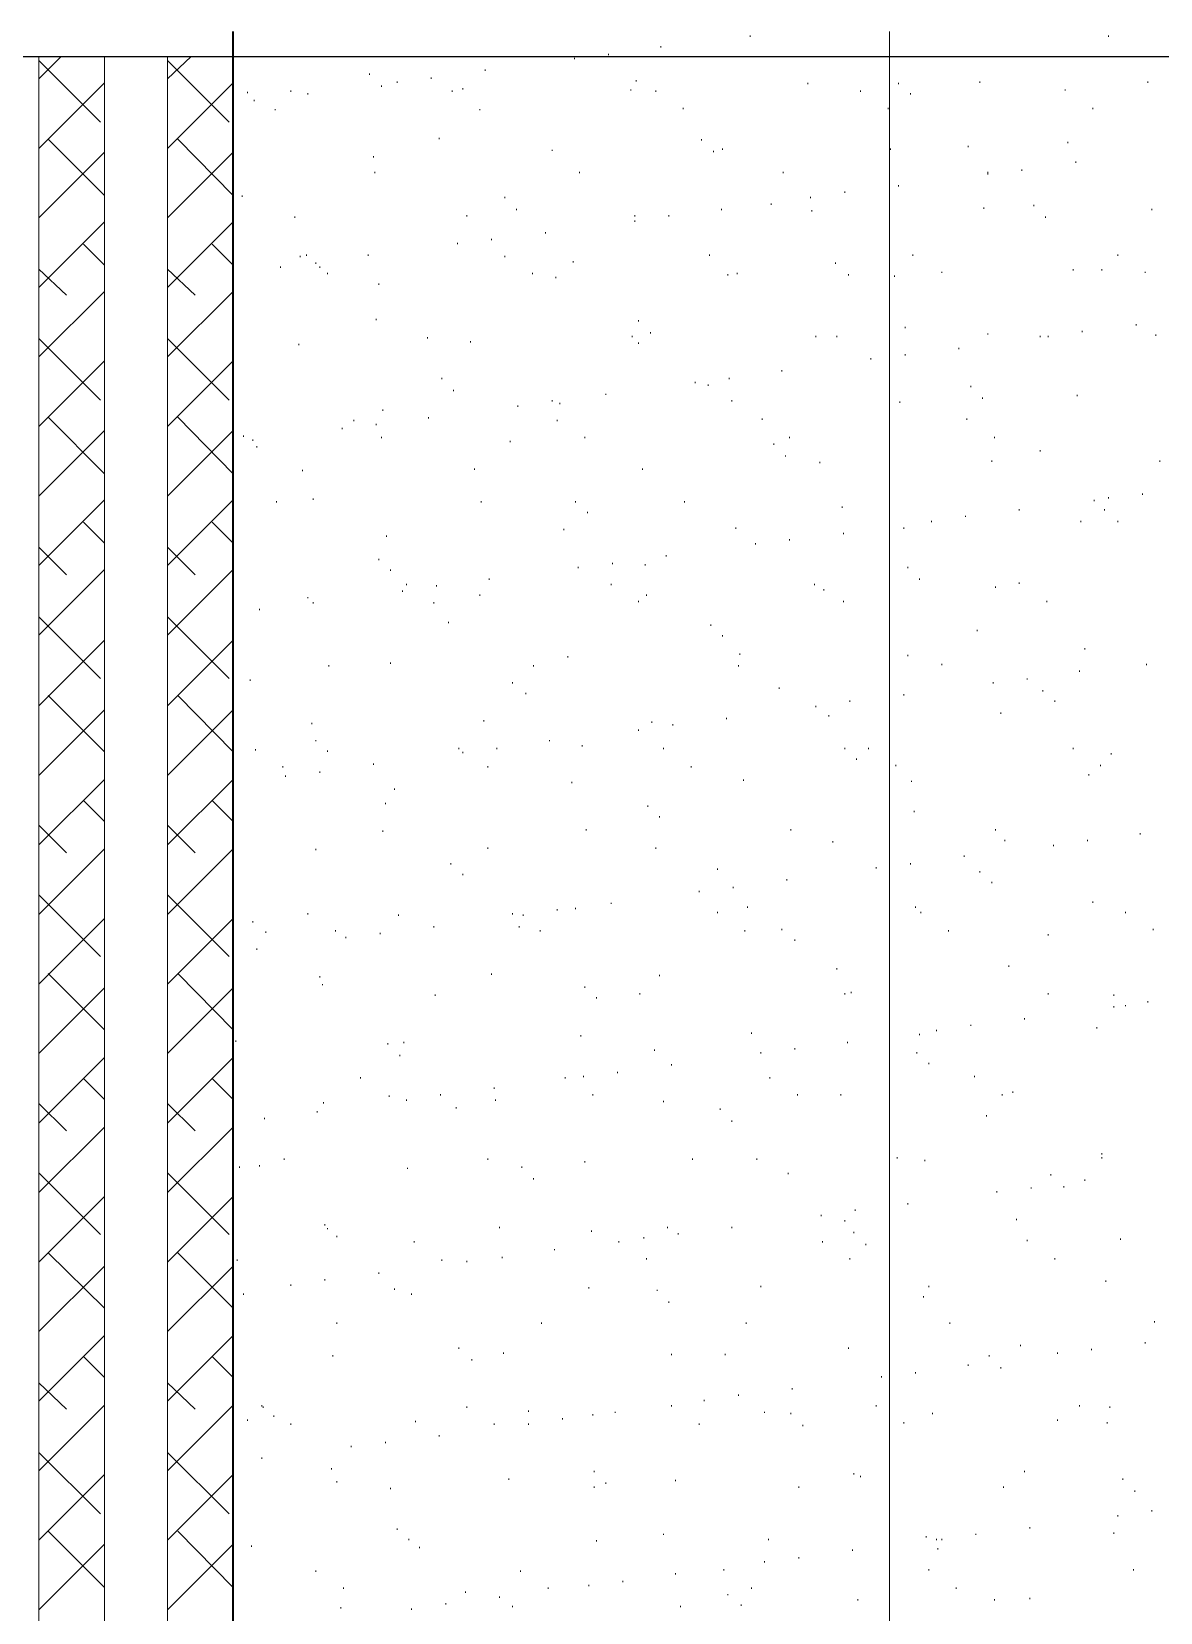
# Model space of a CAD drawing. Header units: inches. Extents: x 5 to 516, y -193 to 129.
# Drawn here: x 28.95 to 31.817, y -83.986 to -79.97 of the extents above; entities that cross this region are included whole.
import ezdxf

# ---------------------------------------------------------------- set-up
doc = ezdxf.new("R2010")
doc.units = ezdxf.units.IN
doc.header["$MEASUREMENT"] = 0
doc.layers.add('Highlight', color=210, linetype='Continuous')
doc.layers.add('PDF4_Geometry', color=7, linetype='Continuous')

msp = doc.modelspace()

# ---------------------------------------------------------------- linework, layer by layer
at = {"layer": 'Highlight'}
msp.add_line((23.3387518, -80.0329832), (138.0451299, -80.0329832), dxfattribs=at)
at = {"layer": 'PDF4_Geometry', "lineweight": 35}
msp.add_lwpolyline([(29.462084, -87.9496505), (29.462084, -79.9696499)], dxfattribs=at)
at = {"layer": 'PDF4_Geometry', "lineweight": 15}
for points in [[(31.1287508, -87.9496505), (31.1287508, -79.9696499)], [(30.5487568, -80.0096488), (30.5487568, -80.0063154)], [(30.7754234, -79.9829821), (30.7754234, -79.9796487)], [(31.6854235, -79.9829821), (31.6854235, -79.9796487)], [(30.3287566, -80.0396488), (30.3287566, -80.0363154)], [(30.4154236, -80.0296488), (30.4154236, -80.0263154)], [(29.8087565, -80.0796488), (29.8087565, -80.0763154)], [(29.9654232, -80.0896488), (29.9654232, -80.0863154)], [(30.1020903, -80.0696488), (30.1020903, -80.0663154)], [(29.4987568, -80.1263154), (29.4987568, -80.1229821)], [(29.6087447, -80.1229829), (29.6087447, -80.1196496)], [(29.6520899, -80.1296488), (29.6520899, -80.1263154)], [(29.8387566, -80.1096488), (29.8387566, -80.1063154)], [(29.8787566, -80.0996488), (29.8787566, -80.0963154)], [(30.0187569, -80.1229821), (30.0187569, -80.1196488)], [(30.0454174, -80.1163165), (30.0454174, -80.1129832)], [(30.4720803, -80.1196497), (30.4720803, -80.1163164)], [(30.4854235, -80.0963154), (30.4854235, -80.0929821)], [(30.5354234, -80.1229821), (30.5354234, -80.1196488)], [(30.9220858, -80.1029837), (30.9220858, -80.0996504)], [(31.0554234, -80.1229821), (31.0554234, -80.1196488)], [(31.1520902, -80.1029821), (31.1520902, -80.0996488)], [(31.18209, -80.1296488), (31.18209, -80.1263154)], [(31.3587449, -80.0996505), (31.3587449, -80.0963172)], [(31.5754235, -80.1196488), (31.5754235, -80.1163154)], [(31.7854213, -80.0996505), (31.7854213, -80.0963172)], [(29.5154232, -80.1463154), (29.5154232, -80.1429821)], [(29.5687566, -80.1696488), (29.5687566, -80.1663154)], [(30.0887566, -80.1696488), (30.0887566, -80.1663154)], [(30.6054235, -80.1663154), (30.6054235, -80.1629821)], [(31.1254236, -80.1663154), (31.1254236, -80.1629821)], [(31.6454234, -80.1663154), (31.6454234, -80.1629821)], [(29.9854233, -80.2429821), (29.9854233, -80.2396488)], [(30.6520901, -80.2463154), (30.6520901, -80.2429821)], [(31.5820793, -80.2529844), (31.5820793, -80.2496511)], [(29.8187464, -80.2896496), (29.8187464, -80.2863163)], [(30.2720884, -80.2729836), (30.2720884, -80.2696503)], [(30.68209, -80.2763154), (30.68209, -80.2729821)], [(30.7054109, -80.2696504), (30.7054109, -80.2663171)], [(31.1320874, -80.2696504), (31.1320874, -80.2663171)], [(31.3287569, -80.2629821), (31.3287569, -80.2596488)], [(29.8220902, -80.3296488), (29.8220902, -80.3263154)], [(30.3420902, -80.3296488), (30.3420902, -80.3263154)], [(30.8587567, -80.3296488), (30.8587567, -80.3263154)], [(31.3787568, -80.3329821), (31.3787568, -80.3296488), (31.3787568, -80.3263154)], [(31.4654235, -80.3229821), (31.4654235, -80.3196488)], [(31.6020902, -80.3029821), (31.6020902, -80.2996488)], [(31.1520902, -80.3629821), (31.1520902, -80.3596488)], [(29.4854232, -80.3896488), (29.4854232, -80.3863154)], [(30.1520899, -80.3929821), (30.1520899, -80.3896488)], [(30.8287569, -80.4096488), (30.8287569, -80.4063154)], [(30.9287568, -80.3929821), (30.9287568, -80.3896488)], [(31.0154233, -80.3796488), (31.0154233, -80.3763154)], [(31.4954236, -80.4129821), (31.4954236, -80.4096488)], [(29.6187545, -80.4429835), (29.6187545, -80.4396501)], [(30.0554136, -80.4396503), (30.0554136, -80.4363169)], [(30.1820899, -80.4229821), (30.1820899, -80.4196488)], [(30.4820901, -80.4396503), (30.4820901, -80.4363169)], [(30.4820901, -80.4529821), (30.4820901, -80.4496488)], [(30.5687568, -80.4396488), (30.5687568, -80.4363155)], [(30.70209, -80.4229821), (30.70209, -80.4196488)], [(30.932082, -80.4263175), (30.932082, -80.4229842)], [(31.3687546, -80.4196511), (31.3687546, -80.4163178)], [(31.5254234, -80.4429821), (31.5254234, -80.4396488)], [(31.7954175, -80.4229843), (31.7954175, -80.419651)], [(30.2554233, -80.4829821), (30.2554233, -80.4796488)], [(30.0320901, -80.5096488), (30.0320901, -80.5063155)], [(30.1187567, -80.4996488), (30.1187567, -80.4963155)], [(29.5820902, -80.5696488), (29.5820902, -80.5663155)], [(29.6320898, -80.5429821), (29.6320898, -80.5396488)], [(29.6487567, -80.5396488), (29.6487567, -80.5363155)], [(29.6720899, -80.5596488), (29.6720899, -80.5563155)], [(29.6820899, -80.5696488), (29.6820899, -80.5663155)], [(29.8054233, -80.5396488), (29.8054233, -80.5363155)], [(30.1520899, -80.5429821), (30.1520899, -80.5396488)], [(30.3254234, -80.5563155), (30.3254234, -80.5529821)], [(30.67209, -80.5396488), (30.67209, -80.5363155)], [(30.9920901, -80.5596488), (30.9920901, -80.5563155)], [(31.1887568, -80.5396488), (31.1887568, -80.5363155)], [(31.5954121, -80.5763148), (31.5954121, -80.5729815)], [(31.6687569, -80.5763155), (31.6687569, -80.5729821)], [(31.7087569, -80.5396488), (31.7087569, -80.5363155)], [(29.70209, -80.5863155), (29.70209, -80.5829821)], [(29.8320792, -80.6129834), (29.8320792, -80.60965)], [(30.22209, -80.5863155), (30.22209, -80.5829821)], [(30.2820846, -80.5963174), (30.2820846, -80.592984)], [(30.7187437, -80.589651), (30.7187437, -80.5863176)], [(30.7420901, -80.5863155), (30.7420901, -80.5829821)], [(31.0254234, -80.5896488), (31.0254234, -80.5863155)], [(31.1420836, -80.5929842), (31.1420836, -80.5896508)], [(31.2620902, -80.5829821), (31.2620902, -80.5796488)], [(31.7787568, -80.5829821), (31.7787568, -80.5796488)], [(29.8254233, -80.7029821), (29.8254233, -80.6996488)], [(30.4920901, -80.7063155), (30.4920901, -80.7029821)], [(30.5220901, -80.7363155), (30.5220901, -80.7329821)], [(31.1687568, -80.7229821), (31.1687568, -80.7196488)], [(31.6187568, -80.7329821), (31.6187568, -80.7296488)], [(31.7554234, -80.7163155), (31.7554234, -80.7129821)], [(29.6287507, -80.7663172), (29.6287507, -80.7629839)], [(29.9554232, -80.7496488), (29.9554232, -80.7463155)], [(30.0654234, -80.7596508), (30.0654234, -80.7563175)], [(30.4754235, -80.7463155), (30.4754235, -80.7429821)], [(30.4920863, -80.762984), (30.4920863, -80.7596507)], [(30.9420782, -80.7463181), (30.9420782, -80.7429847)], [(30.9954236, -80.7463155), (30.9954236, -80.7429821)], [(31.3054235, -80.7763155), (31.3054235, -80.7729821)], [(31.3787508, -80.7396517), (31.3787508, -80.7363183)], [(31.5120902, -80.7463155), (31.5120902, -80.7429821)], [(31.5320903, -80.7463155), (31.5320903, -80.7429821)], [(31.8054137, -80.7429815), (31.8054137, -80.7396481)], [(31.0820901, -80.8029821), (31.0820901, -80.7996488)], [(31.1687568, -80.7929821), (31.1687568, -80.7896488)], [(29.99209, -80.8529822), (29.99209, -80.8496488)], [(30.7220901, -80.8529822), (30.7220901, -80.8496488)], [(30.8554235, -80.8329822), (30.8554235, -80.8296488)], [(30.0220901, -80.8829822), (30.0220901, -80.8796488)], [(30.4087567, -80.8929822), (30.4087567, -80.8896488)], [(30.6354233, -80.8629822), (30.6354233, -80.8596488)], [(30.6687568, -80.8696488), (30.6687568, -80.8663155)], [(31.3354235, -80.8729822), (31.3354235, -80.8696488)], [(31.6054219, -80.8963154), (31.6054219, -80.892982)], [(29.8420889, -80.9329839), (29.8420889, -80.9296506)], [(30.1854236, -80.9229822), (30.1854236, -80.9196488)], [(30.2720901, -80.9096488), (30.2720901, -80.9063155)], [(30.2920808, -80.9163179), (30.2920808, -80.9129846)], [(30.7287535, -80.9096481), (30.7287535, -80.9063148)], [(31.1554164, -80.9129847), (31.1554164, -80.9096514)], [(31.3654236, -80.9029822), (31.3654236, -80.8996488)], [(29.7687569, -80.9596489), (29.7687569, -80.9563154)], [(29.8254233, -80.9696488), (29.8254233, -80.9663155)], [(29.9587568, -80.9529822), (29.9587568, -80.9496488)], [(30.2854233, -80.9596489), (30.2854233, -80.9563154)], [(30.8054234, -80.9563154), (30.8054234, -80.9529822)], [(31.3254235, -80.9563154), (31.3254235, -80.9529822)], [(29.4887568, -80.9996488), (29.4887568, -80.9963156)], [(29.51209, -81.0096488), (29.51209, -81.0063156)], [(29.7387568, -80.9796488), (29.7387568, -80.9763155)], [(29.8387566, -81.0029822), (29.8387566, -80.9996488)], [(30.1654235, -81.0129822), (30.1654235, -81.0096488)], [(30.3554234, -81.0029822), (30.3554234, -80.9996488)], [(30.8754235, -81.0029822), (30.8754235, -80.9996488)], [(31.3954234, -81.0029822), (31.3954234, -80.9996488)], [(29.52209, -81.0263155), (29.52209, -81.0229822)], [(30.8354235, -81.0196489), (30.8354235, -81.0163154)], [(30.8654235, -81.0496488), (30.8654235, -81.0463155)], [(31.5120902, -81.0363155), (31.5120902, -81.0329822)], [(29.6387469, -81.0863178), (29.6387469, -81.0829845)], [(30.0754196, -81.0829846), (30.0754196, -81.0796513)], [(30.5020825, -81.0829846), (30.5020825, -81.0796513)], [(30.9520879, -81.0663186), (30.9520879, -81.0629853)], [(31.388747, -81.062982), (31.388747, -81.0596487)], [(31.8154235, -81.062982), (31.8154235, -81.0596487)], [(29.5720902, -81.1663155), (29.5720902, -81.1629822)], [(29.6654235, -81.1596488), (29.6654235, -81.1563155)], [(30.0920902, -81.1663155), (30.0920902, -81.1629822)], [(30.3320902, -81.1663155), (30.3320902, -81.1629822)], [(30.6087567, -81.1663155), (30.6087567, -81.1629822)], [(31.0087568, -81.1796488), (31.0087568, -81.1763155)], [(31.1287567, -81.1629822), (31.1287567, -81.1596488)], [(31.6487568, -81.1629822), (31.6487568, -81.1596488)], [(31.6854235, -81.1563155), (31.6854235, -81.1529822)], [(31.7720902, -81.1463155), (31.7720902, -81.1429822)], [(30.3620898, -81.1929822), (30.3620898, -81.1896488)], [(31.2354235, -81.2163155), (31.2354235, -81.2129822)], [(31.3220901, -81.2029822), (31.3220901, -81.1996488)], [(31.4587569, -81.1863156), (31.4587569, -81.1829821)], [(31.6154181, -81.2163159), (31.6154181, -81.2129826)], [(31.6754235, -81.1863156), (31.6754235, -81.1829821)], [(31.7087569, -81.2163155), (31.7087569, -81.2129822)], [(29.8520851, -81.2529845), (29.8520851, -81.2496512)], [(30.302077, -81.2363151), (30.302077, -81.2329818)], [(30.7387497, -81.2329853), (30.7387497, -81.229652)], [(31.0120902, -81.2463156), (31.0120902, -81.2429821)], [(31.1654126, -81.2329853), (31.1654126, -81.229652)], [(30.7887568, -81.2729822), (30.7887568, -81.2696489)], [(30.8754235, -81.2629822), (30.8754235, -81.2596489)], [(29.8320902, -81.3129821), (29.8320902, -81.3096489)], [(29.8620898, -81.3396489), (29.8620898, -81.3363155)], [(30.3387566, -81.3329822), (30.3387566, -81.3296489)], [(30.4254236, -81.3229822), (30.4254236, -81.3196489)], [(30.5087567, -81.3263155), (30.5087567, -81.3229822)], [(30.56209, -81.3029821), (30.56209, -81.2996489)], [(31.1754235, -81.3329822), (31.1754235, -81.3296489)], [(29.9020899, -81.3763156), (29.9020899, -81.3729821)], [(29.9787568, -81.3796489), (29.9787568, -81.3763156)], [(30.1120898, -81.3629821), (30.1120898, -81.3596489)], [(30.42209, -81.3763156), (30.42209, -81.3729821)], [(30.9387568, -81.3763156), (30.9387568, -81.3729821)], [(31.2054235, -81.3629821), (31.2054235, -81.3596489)], [(31.4587569, -81.3729821), (31.4587569, -81.3696489)], [(29.6520797, -81.4096482), (29.6520797, -81.4063149)], [(29.8920899, -81.3929822), (29.8920899, -81.3896489)], [(30.0887524, -81.4029818), (30.0887524, -81.3996485)], [(30.4920901, -81.4196489), (30.4920901, -81.4163155)], [(30.5120787, -81.4029818), (30.5120787, -81.3996485)], [(30.9620841, -81.389649), (30.9620841, -81.3863157)], [(31.0120902, -81.4196489), (31.0120902, -81.4163155)], [(31.3987568, -81.3829826), (31.3987568, -81.3796493)], [(31.5287568, -81.4196489), (31.5287568, -81.4163155)], [(29.5287564, -81.4396489), (29.5287564, -81.4363156)], [(29.6654235, -81.4229823), (29.6654235, -81.4196489)], [(29.97209, -81.4229823), (29.97209, -81.4196489)], [(30.0087569, -81.4729823), (30.0087569, -81.4696488)], [(30.6754234, -81.4796488), (30.6754234, -81.4763155)], [(31.3520901, -81.4929821), (31.3520901, -81.4896489)], [(30.7054234, -81.5063156), (30.7054234, -81.5029822)], [(31.6254143, -81.5396497), (31.6254143, -81.5363164)], [(29.8620813, -81.5763149), (29.8620813, -81.5729815)], [(30.3120868, -81.5596489), (30.3120868, -81.5563155)], [(30.7487459, -81.5529825), (30.7487459, -81.5496491)], [(31.1754224, -81.5563157), (31.1754224, -81.5529823)], [(31.2620902, -81.5796489), (31.2620902, -81.5763155)], [(31.7820903, -81.5796489), (31.7820903, -81.5763155)], [(29.5054232, -81.6196489), (29.5054232, -81.6163155)], [(29.7054232, -81.5829822), (29.7054232, -81.5796489)], [(30.2254232, -81.5829822), (30.2254232, -81.5796489)], [(30.7454235, -81.5829822), (30.7454235, -81.5796489)], [(31.4787568, -81.6163155), (31.4787568, -81.6129822)], [(31.6120902, -81.5963155), (31.6120902, -81.5929822)], [(30.1720899, -81.6263156), (30.1720899, -81.6229822)], [(30.2054232, -81.6529822), (30.2054232, -81.6496489)], [(30.8487567, -81.6396489), (30.8487567, -81.6363155)], [(31.1654234, -81.6563155), (31.1654234, -81.6529822)], [(31.3920902, -81.6263156), (31.3920902, -81.6229822)], [(31.5187568, -81.6463155), (31.5187568, -81.6429822)], [(30.94209, -81.6863156), (30.94209, -81.6829822)], [(31.0287568, -81.6729823), (31.0287568, -81.6696489)], [(31.5487569, -81.6729823), (31.5487569, -81.6696489)], [(29.6620895, -81.7296488), (29.6620895, -81.7263154)], [(30.0987486, -81.7229824), (30.0987486, -81.719649)], [(30.5254115, -81.7263156), (30.5254115, -81.7229822)], [(30.5787569, -81.7329823), (30.5787569, -81.7296488)], [(30.7154235, -81.7163156), (30.7154235, -81.7129822)], [(30.9754169, -81.7096496), (30.9754169, -81.7063162)], [(31.4120896, -81.7029832), (31.4120896, -81.6996498)], [(29.6720899, -81.7729822), (29.6720899, -81.7696489)], [(30.2654233, -81.7729822), (30.2654233, -81.7696489)], [(30.4920901, -81.7463156), (30.4920901, -81.7429822)], [(29.5187569, -81.7963156), (29.5187569, -81.7929823)], [(29.70209, -81.7996489), (29.70209, -81.7963156)], [(30.0354233, -81.7929823), (30.0354233, -81.7896488)], [(30.0454233, -81.8029822), (30.0454233, -81.7996489)], [(30.1320899, -81.7929823), (30.1320899, -81.7896488)], [(30.3487566, -81.7863156), (30.3487566, -81.7829822)], [(30.5554234, -81.7929823), (30.5554234, -81.7896488)], [(31.0154233, -81.7929823), (31.0154233, -81.7896488)], [(31.0454234, -81.8196489), (31.0454234, -81.8163156)], [(31.0754234, -81.7929823), (31.0754234, -81.7896488)], [(31.5954235, -81.7929823), (31.5954235, -81.7896488)], [(31.6920901, -81.8063156), (31.6920901, -81.8029822)], [(29.5887566, -81.839649), (29.5887566, -81.8363156)], [(29.5954234, -81.8629822), (29.5954234, -81.859649)], [(29.6820899, -81.8529822), (29.6820899, -81.849649)], [(29.8187566, -81.8329822), (29.8187566, -81.829649)], [(30.1087566, -81.839649), (30.1087566, -81.8363156)], [(30.6254235, -81.839649), (30.6254235, -81.8363156)], [(31.1454234, -81.8363156), (31.1454234, -81.8329822)], [(31.6354105, -81.8596503), (31.6354105, -81.8563169)], [(31.6654234, -81.8363156), (31.6654234, -81.8329822)], [(29.8720775, -81.8963154), (29.8720775, -81.8929821)], [(30.322083, -81.8796494), (30.322083, -81.8763161)], [(30.7587557, -81.872983), (30.7587557, -81.8696497)], [(31.1854186, -81.8763162), (31.1854186, -81.8729829)], [(29.8487566, -81.9329823), (29.8487566, -81.9296489)], [(30.5154233, -81.9396489), (30.5154233, -81.9363155)], [(30.5454234, -81.9663156), (30.5454234, -81.9629821)], [(31.1920901, -81.9529824), (31.1920901, -81.9496489)], [(29.8420902, -82.0029822), (29.8420902, -81.9996488)], [(30.3587567, -81.9996488), (30.3587567, -81.9963156)], [(30.8787567, -81.9996488), (30.8787567, -81.9963156)], [(31.3987568, -81.9996488), (31.3987568, -81.9963156)], [(31.7654234, -82.0096488), (31.7654234, -82.0063156)], [(29.6720857, -82.0496493), (29.6720857, -82.046316)], [(30.1087448, -82.0463161), (30.1087448, -82.0429828)], [(30.5354212, -82.0463161), (30.5354212, -82.0429828)], [(30.9854131, -82.0296501), (30.9854131, -82.0263168)], [(31.4220858, -82.0263169), (31.4220858, -82.0229836)], [(31.5454234, -82.0396489), (31.5454234, -82.0363157)], [(31.6320902, -82.0263157), (31.6320902, -82.0229822)], [(30.0154233, -82.0863156), (30.0154233, -82.0829821)], [(30.69209, -82.099649), (30.69209, -82.0963156)], [(31.0954235, -82.0963156), (31.0954235, -82.0929821)], [(31.18209, -82.0863156), (31.18209, -82.0829821)], [(31.3187569, -82.0663155), (31.3187569, -82.0629823)], [(30.0454233, -82.1129822), (30.0454233, -82.109649)], [(30.8687567, -82.1263156), (30.8687567, -82.1229822)], [(31.3587567, -82.1063156), (31.3587567, -82.1029822)], [(31.3887568, -82.1329823), (31.3887568, -82.1296488)], [(30.6454234, -82.1563157), (30.6454234, -82.1529823)], [(30.7320901, -82.1463156), (30.7320901, -82.1429823)], [(31.6454234, -82.1829823), (31.6454234, -82.1796489)], [(29.6520899, -82.2129821), (29.6520899, -82.209649)], [(29.8820873, -82.216316), (29.8820873, -82.2129827)], [(30.1720899, -82.2129821), (30.1720899, -82.209649)], [(30.1987568, -82.2163156), (30.1987568, -82.2129821)], [(30.2854233, -82.2029824), (30.2854233, -82.1996489)], [(30.3320792, -82.19965), (30.3320792, -82.1963167)], [(30.42209, -82.1863155), (30.42209, -82.1829823)], [(30.69209, -82.209649), (30.69209, -82.2063155)], [(30.7687519, -82.1963168), (30.7687519, -82.1929835)], [(31.1954148, -82.1963168), (31.1954148, -82.1929835)], [(31.2087569, -82.209649), (31.2087569, -82.2063155)], [(31.7287568, -82.209649), (31.7287568, -82.2063155)], [(29.51209, -82.2329822), (29.51209, -82.229649)], [(29.5454233, -82.2596488), (29.5454233, -82.2563157)], [(29.72209, -82.2563157), (29.72209, -82.2529823)], [(29.8354234, -82.2629823), (29.8354234, -82.2596488)], [(29.97209, -82.2463157), (29.97209, -82.2429822)], [(30.1887568, -82.2463157), (30.1887568, -82.2429822)], [(30.24209, -82.2563157), (30.24209, -82.2529823)], [(30.7620901, -82.2563157), (30.7620901, -82.2529823)], [(30.8554235, -82.2529823), (30.8554235, -82.2496488)], [(31.2787568, -82.2563157), (31.2787568, -82.2529823)], [(31.7987569, -82.2529823), (31.7987569, -82.2496488)], [(29.52209, -82.3029823), (29.52209, -82.2996489)], [(29.7487568, -82.2729823), (29.7487568, -82.2696489)], [(30.8887568, -82.2796489), (30.8887568, -82.2763157)], [(31.5320903, -82.2663157), (31.5320903, -82.2629823)], [(29.6820819, -82.3729831), (29.6820819, -82.3696498)], [(30.1187545, -82.3663167), (30.1187545, -82.3629834)], [(30.5454174, -82.3696499), (30.5454174, -82.3663166)], [(30.9954229, -82.3529839), (30.9954229, -82.3496506)], [(31.43209, -82.3463156), (31.43209, -82.3429822)], [(29.6887567, -82.3929823), (29.6887567, -82.3896489)], [(29.9754232, -82.4196489), (29.9754232, -82.4163155)], [(30.3554234, -82.3996489), (30.3554234, -82.3963157)], [(30.4954235, -82.4163155), (30.4954235, -82.4129823)], [(31.0154233, -82.4163155), (31.0154233, -82.4129823)], [(31.0320902, -82.4129823), (31.0320902, -82.4096489)], [(31.5320903, -82.4163155), (31.5320903, -82.4129823)], [(31.6987569, -82.4196489), (31.6987569, -82.4163155)], [(30.3854235, -82.4263155), (30.3854235, -82.4229823)], [(31.6987569, -82.4496489), (31.6987569, -82.4463156)], [(31.7287568, -82.4463156), (31.7287568, -82.4429824)], [(31.7854235, -82.4363156), (31.7854235, -82.4329823)], [(31.3354235, -82.4963157), (31.3354235, -82.4929822)], [(31.4720901, -82.479649), (31.4720901, -82.4763156)], [(31.6554234, -82.5029823), (31.6554234, -82.4996488)], [(29.4687436, -82.5363166), (29.4687436, -82.5329832)], [(29.8554234, -82.5429823), (29.8554234, -82.5396489)], [(29.8954201, -82.5396498), (29.8954201, -82.5363164)], [(30.345412, -82.5229838), (30.345412, -82.5196504)], [(30.7787481, -82.5163174), (30.7787481, -82.512984)], [(31.0220902, -82.5396489), (31.0220902, -82.5363157)], [(31.2054235, -82.5196489), (31.2054235, -82.5163157)], [(31.2487567, -82.5096488), (31.2487567, -82.5063157)], [(29.8854235, -82.5729824), (29.8854235, -82.569649)], [(30.5320902, -82.559649), (30.5320902, -82.5563156)], [(30.80209, -82.5663156), (30.80209, -82.5629823)], [(30.8887568, -82.5563156), (30.8887568, -82.5529823)], [(31.1987569, -82.5663156), (31.1987569, -82.5629823)], [(30.4387568, -82.6163156), (30.4387568, -82.6129822)], [(30.5754234, -82.5963156), (30.5754234, -82.5929822)], [(31.2287567, -82.5929822), (31.2287567, -82.589649)], [(29.7854233, -82.6296488), (29.7854233, -82.6263157)], [(30.1254235, -82.6563157), (30.1254235, -82.6529823)], [(30.3054234, -82.6296488), (30.3054234, -82.6263157)], [(30.3520903, -82.6263157), (30.3520903, -82.6229822)], [(30.8254234, -82.6296488), (30.8254234, -82.6263157)], [(31.3454235, -82.6263157), (31.3454235, -82.6229822)], [(31.4420901, -82.6663155), (31.4420901, -82.6629824)], [(29.6920781, -82.6929837), (29.6920781, -82.6896503)], [(29.8587566, -82.6763155), (29.8587566, -82.6729824)], [(29.9020899, -82.6863156), (29.9020899, -82.6829824)], [(29.9887569, -82.6729824), (29.9887569, -82.669649)], [(30.0287565, -82.7063156), (30.0287565, -82.7029824)], [(30.1287507, -82.6863173), (30.1287507, -82.6829839)], [(30.3754235, -82.6729824), (30.3754235, -82.669649)], [(30.5554136, -82.6896505), (30.5554136, -82.6863171)], [(30.8954234, -82.6729824), (30.8954234, -82.669649)], [(31.0054233, -82.6729824), (31.0054233, -82.669649)], [(31.4154234, -82.6729824), (31.4154234, -82.669649)], [(29.5420901, -82.7329822), (29.5420901, -82.729649)], [(29.6754235, -82.7163156), (29.6754235, -82.7129822)], [(30.6987569, -82.709649), (30.6987569, -82.7063156)], [(30.7287567, -82.7396491), (30.7287567, -82.7363156)], [(31.3754236, -82.7263156), (31.3754236, -82.7229822)], [(31.6687569, -82.8229824), (31.6687569, -82.819649)], [(29.4787534, -82.8563171), (29.4787534, -82.8529838)], [(29.5287564, -82.8529823), (29.5287564, -82.849649)], [(29.5920902, -82.8363156), (29.5920902, -82.8329822)], [(29.9054163, -82.8596503), (29.9054163, -82.856317)], [(30.1087566, -82.8363156), (30.1087566, -82.8329822)], [(30.1954232, -82.8563156), (30.1954232, -82.8529823)], [(30.3554218, -82.8429843), (30.3554218, -82.839651)], [(30.6287567, -82.8363156), (30.6287567, -82.8329822)], [(30.7920902, -82.8363156), (30.7920902, -82.8329822)], [(31.1487568, -82.8329822), (31.1487568, -82.829649)], [(31.2187567, -82.839649), (31.2187567, -82.8363156)], [(31.6687569, -82.8329822), (31.6687569, -82.829649)], [(30.2254232, -82.8863157), (30.2254232, -82.8829823)], [(30.8720901, -82.8729823), (30.8720901, -82.8696491)], [(31.5387568, -82.8763157), (31.5387568, -82.8729823)], [(31.5720901, -82.9063158), (31.5720901, -82.9029823)], [(31.6254236, -82.8896489), (31.6254236, -82.8863157)], [(31.4020902, -82.919649), (31.4020902, -82.9163155)], [(31.4887568, -82.9096489), (31.4887568, -82.9063158)], [(30.9554234, -82.979649), (30.9554234, -82.9763157)], [(31.0420902, -82.9663157), (31.0420902, -82.9629822)], [(31.1754235, -82.949649), (31.1754235, -82.9463156)], [(29.6954231, -83.0029823), (29.6954231, -82.9996489)], [(29.7020878, -83.0129842), (29.7020878, -83.0096509)], [(30.1387469, -83.009651), (30.1387469, -83.0063177)], [(30.3720899, -83.0196489), (30.3720899, -83.0163157)], [(30.5654234, -83.0096489), (30.5654234, -83.0063157)], [(30.5920901, -83.0263158), (30.5920901, -83.0229823)], [(30.7287567, -83.0096489), (30.7287567, -83.0063157)], [(31.0154233, -82.9929823), (31.0154233, -82.9896491)], [(31.0387568, -83.0229823), (31.0387568, -83.0196489)], [(31.4520901, -82.9896491), (31.4520901, -82.9863157)], [(29.7254232, -83.0329823), (29.7254232, -83.0296489)], [(29.9220899, -83.0463155), (29.9220899, -83.0429824)], [(30.2787565, -83.0663156), (30.2787565, -83.0629824)], [(30.44209, -83.0463155), (30.44209, -83.0429824)], [(30.5054233, -83.0363158), (30.5054233, -83.0329823)], [(30.9587569, -83.0463155), (30.9587569, -83.0429824)], [(31.0687568, -83.0529824), (31.0687568, -83.049649)], [(31.4787568, -83.0429824), (31.4787568, -83.0396489)], [(31.7154236, -83.0396489), (31.7154236, -83.0363158)], [(29.47209, -83.0929822), (29.47209, -83.0896491)], [(29.99209, -83.0929822), (29.99209, -83.0896491)], [(30.0554234, -83.0963157), (30.0554234, -83.0929822)], [(30.1454235, -83.0863157), (30.1454235, -83.0829822)], [(30.5120901, -83.0896491), (30.5120901, -83.0863157)], [(31.0287568, -83.0896491), (31.0287568, -83.0863157)], [(31.5487569, -83.0896491), (31.5487569, -83.0863157)], [(29.6954231, -83.1429823), (29.6954231, -83.1396489)], [(29.8320902, -83.1263157), (29.8320902, -83.1229823)], [(31.6787569, -83.1463157), (31.6787569, -83.1429823)], [(29.4887496, -83.1796509), (29.4887496, -83.1763176)], [(29.6087566, -83.1563158), (29.6087566, -83.1529823)], [(29.8720899, -83.1663156), (29.8720899, -83.1629824)], [(29.9154125, -83.1796509), (29.9154125, -83.1763176)], [(30.3654235, -83.1629824), (30.3654235, -83.1596489)], [(30.5387567, -83.169649), (30.5387567, -83.1663156)], [(30.80209, -83.1596489), (30.80209, -83.1563158)], [(31.2154235, -83.1863156), (31.2154235, -83.1829824)], [(31.2287567, -83.1596489), (31.2287567, -83.1563158)], [(30.5687568, -83.199649), (30.5687568, -83.1963156)], [(29.7254232, -83.2529823), (29.7254232, -83.2496489)], [(30.2454233, -83.2529823), (30.2454233, -83.2496489)], [(30.7654233, -83.2529823), (30.7654233, -83.2496489)], [(31.2820902, -83.2529823), (31.2820902, -83.2496489)], [(31.8020901, -83.2496489), (31.8020901, -83.2463157)], [(31.7787568, -83.3029824), (31.7787568, -83.299649)], [(29.7154206, -83.336318), (29.7154206, -83.3329847)], [(30.0354233, -83.3163156), (30.0354233, -83.3129824)], [(30.0687566, -83.3463157), (30.0687566, -83.3429822)], [(30.1487567, -83.3296491), (30.1487567, -83.3263156)], [(30.5754234, -83.3329822), (30.5754234, -83.3296491)], [(30.71209, -83.3329822), (30.71209, -83.3296491)], [(31.0254234, -83.3163156), (31.0254234, -83.3129824)], [(31.3820902, -83.3363157), (31.3820902, -83.3329822)], [(31.4620901, -83.309649), (31.4620901, -83.3063156)], [(31.5554235, -83.3296491), (31.5554235, -83.3263156)], [(31.6420902, -83.319649), (31.6420902, -83.3163156)], [(31.1954235, -83.3796489), (31.1954235, -83.3763157)], [(31.3287569, -83.3596491), (31.3287569, -83.3563157)], [(31.4120903, -83.3663157), (31.4120903, -83.3629823)], [(30.8820902, -83.419649), (30.8820902, -83.4163156)], [(31.1087567, -83.389649), (31.1087567, -83.3863157)], [(29.5354233, -83.4629822), (29.5354233, -83.4596491)], [(29.5387565, -83.4663157), (29.5387565, -83.4629822)], [(30.0554234, -83.4663157), (30.0554234, -83.4629822)], [(30.5754234, -83.4629822), (30.5754234, -83.4596491)], [(30.6587567, -83.449649), (30.6587567, -83.4463156)], [(30.7454235, -83.4363156), (30.7454235, -83.4329824)], [(31.0954235, -83.4629822), (31.0954235, -83.4596491)], [(31.6120902, -83.4629822), (31.6120902, -83.4596491)], [(31.6887569, -83.4663157), (31.6887569, -83.4629822)], [(29.4987458, -83.4996515), (29.4987458, -83.4963181)], [(29.5654233, -83.4896491), (29.5654233, -83.4863157)], [(29.6087566, -83.5096489), (29.6087566, -83.5063158)], [(29.9254235, -83.5029824), (29.9254235, -83.4996489)], [(30.1254235, -83.5096489), (30.1254235, -83.5063158)], [(30.21209, -83.4763157), (30.21209, -83.4729823)], [(30.21209, -83.5096489), (30.21209, -83.5063158)], [(30.2987566, -83.4963158), (30.2987566, -83.4929823)], [(30.3754235, -83.4863157), (30.3754235, -83.4829823)], [(30.43209, -83.4796491), (30.43209, -83.4763157)], [(30.6454234, -83.5096489), (30.6454234, -83.5063158)], [(30.81209, -83.4796491), (30.81209, -83.4763157)], [(30.8787567, -83.4829823), (30.8787567, -83.4796491)], [(31.1654234, -83.5063158), (31.1654234, -83.5029824)], [(31.2387567, -83.4829823), (31.2387567, -83.4796491)], [(31.5554235, -83.4996489), (31.5554235, -83.4963158)], [(31.6820901, -83.5063158), (31.6820901, -83.5029824)], [(29.9854233, -83.539649), (29.9854233, -83.5363158)], [(30.9087568, -83.5129824), (30.9087568, -83.5096489)], [(29.7620901, -83.5663156), (29.7620901, -83.5629824)], [(29.8487566, -83.5563156), (29.8487566, -83.5529824)], [(29.5354233, -83.5963157), (29.5354233, -83.5929823)], [(29.71209, -83.6229823), (29.71209, -83.6196492)], [(30.3787567, -83.6296492), (30.3787567, -83.6263155)], [(31.4720901, -83.6296492), (31.4720901, -83.6263155)], [(29.7254232, -83.6563156), (29.7254232, -83.6529824)], [(30.1620899, -83.6496492), (30.1620899, -83.6463156)], [(30.3787567, -83.6696492), (30.3787567, -83.6663156)], [(30.4087567, -83.6596492), (30.4087567, -83.6563156)], [(30.5854235, -83.6529824), (30.5854235, -83.6496492)], [(30.8987568, -83.6696492), (30.8987568, -83.6663156)], [(31.0387568, -83.6363155), (31.0387568, -83.6329824)], [(31.0554234, -83.6429824), (31.0554234, -83.6396492)], [(31.4187569, -83.6696492), (31.4187569, -83.6663156)], [(31.7220902, -83.6496492), (31.7220902, -83.6463156)], [(29.8620898, -83.6729824), (29.8620898, -83.6696492)], [(31.7520902, -83.6796493), (31.7520902, -83.6763156)], [(31.7087569, -83.7429825), (31.7087569, -83.7396489)], [(31.7954235, -83.7296489), (31.7954235, -83.7263157)], [(29.8787566, -83.7763158), (29.8787566, -83.7729822)], [(30.5554234, -83.789649), (30.5554234, -83.7863158)], [(31.3487567, -83.789649), (31.3487567, -83.7863158)], [(31.4854235, -83.7729822), (31.4854235, -83.769649)], [(31.6987569, -83.7863158), (31.6987569, -83.7829822)], [(29.5087568, -83.8196491), (29.5087568, -83.8163159)], [(29.9087567, -83.8029822), (29.9087567, -83.7996491)], [(29.9354236, -83.8229823), (29.9354236, -83.8196491)], [(30.3854235, -83.8063158), (30.3854235, -83.8029822)], [(30.82209, -83.8029822), (30.82209, -83.7996491)], [(31.0354234, -83.8296491), (31.0354234, -83.8263159)], [(31.2220901, -83.7963158), (31.2220901, -83.7929822)], [(31.2487567, -83.8029822), (31.2487567, -83.7996491)], [(31.2520902, -83.8263159), (31.2520902, -83.8229823)], [(31.2620902, -83.8029822), (31.2620902, -83.7996491)], [(30.81209, -83.8596492), (30.81209, -83.8563155)], [(30.8987568, -83.8496491), (30.8987568, -83.8463159)], [(29.6720899, -83.8829824), (29.6720899, -83.8796492)], [(30.19209, -83.8829824), (30.19209, -83.8796492)], [(30.45209, -83.9096492), (30.45209, -83.9063156)], [(30.5854235, -83.8896492), (30.5854235, -83.8863156)], [(30.7087569, -83.8796492), (30.7087569, -83.8763156)], [(31.2287567, -83.8796492), (31.2287567, -83.8763156)], [(31.7487568, -83.8796492), (31.7487568, -83.8763156)], [(29.74209, -83.9263156), (29.74209, -83.9229825)], [(30.0520901, -83.9363157), (30.0520901, -83.9329825)], [(30.1387567, -83.9496489), (30.1387567, -83.9463157)], [(30.2620901, -83.9263156), (30.2620901, -83.9229825)], [(30.3654235, -83.9196492), (30.3654235, -83.9163156)], [(30.7187566, -83.9429825), (30.7187566, -83.9396488)], [(30.7787568, -83.9263156), (30.7787568, -83.9229825)], [(31.2987569, -83.9263156), (31.2987569, -83.9229825)], [(29.7354232, -83.9763157), (29.7354232, -83.9729825)], [(29.9154235, -83.979649), (29.9154235, -83.9763157)], [(30.0020901, -83.9663157), (30.0020901, -83.9629825)], [(30.1720899, -83.9729825), (30.1720899, -83.9696489)], [(30.5987566, -83.9729825), (30.5987566, -83.9696489)], [(30.7520901, -83.9696489), (30.7520901, -83.9663157)], [(31.0487568, -83.9563157), (31.0487568, -83.9529825)], [(31.3954234, -83.9563157), (31.3954234, -83.9529825)], [(31.4854235, -83.9529825), (31.4854235, -83.9496489)]]:
    msp.add_lwpolyline(points, dxfattribs=at)
for points in [[(29.1354103, -87.9496505), (29.1354103, -80.0329832), (28.9687436, -80.0329832), (28.9687436, -87.9496505)], [(29.462084, -87.9496505), (29.462084, -80.0329832), (29.2954173, -80.0329832), (29.2954173, -87.9496505)]]:
    msp.add_lwpolyline(points, close=True, dxfattribs=at)
at = {"layer": 'PDF4_Geometry', "color": 8, "lineweight": 15, "true_color": 0x808080}
for points in [[(28.9687436, -80.0429828), (29.1254103, -80.1996494)], [(29.0254113, -80.0329832), (28.9687447, -80.0896498)], [(29.2954173, -80.0429828), (29.452084, -80.1996494)], [(29.3554217, -80.0329832), (29.2954217, -80.0896498)], [(29.1354103, -80.0996505), (28.9687436, -80.2663172)], [(29.462084, -80.0996505), (29.2954173, -80.2663172)], [(28.9920862, -80.2429814), (29.1354195, -80.3863148)], [(29.3220829, -80.2429814), (29.4620829, -80.3863148)], [(29.1354103, -80.2763168), (28.9687436, -80.4429835)], [(29.462084, -80.2763168), (29.2954173, -80.4429835)], [(29.1354103, -80.4529831), (28.9687436, -80.6196497)], [(29.462084, -80.4529831), (29.2954173, -80.6196497)], [(29.0820791, -80.5096508), (29.1354124, -80.5629842)], [(29.4087529, -80.5096508), (29.4620862, -80.5629842)], [(28.9687436, -80.572985), (29.0387436, -80.6396516)], [(29.2954173, -80.572985), (29.3654173, -80.6396516)], [(29.1354103, -80.6296493), (28.9687436, -80.796316)], [(29.462084, -80.6296493), (29.2954173, -80.796316)], [(28.9687436, -80.7496513), (29.1254103, -80.9063179)], [(29.2954173, -80.7496513), (29.452084, -80.9063179)], [(29.1354103, -80.8063156), (28.9687436, -80.9729823)], [(29.462084, -80.8063156), (29.2954173, -80.9729823)], [(28.9920862, -80.9496499), (29.1354195, -81.0929833)], [(29.3220829, -80.9496499), (29.4620829, -81.0929833)], [(29.1354103, -80.9829853), (28.9687436, -81.149652)], [(29.462084, -80.9829853), (29.2954173, -81.149652)], [(29.1354103, -81.1596482), (28.9687436, -81.3263148)], [(29.462084, -81.1596482), (29.2954173, -81.3263148)], [(29.0820791, -81.2163159), (29.1354124, -81.2696493)], [(29.4087529, -81.2163159), (29.4620862, -81.2696493)], [(28.9687436, -81.2796501), (29.0387436, -81.3496501)], [(29.2954173, -81.2796501), (29.3654173, -81.3496501)], [(29.1354103, -81.3363178), (28.9687436, -81.5029845)], [(29.462084, -81.3363178), (29.2954173, -81.5029845)], [(28.9687436, -81.4563163), (29.1254103, -81.612983)], [(29.2954173, -81.4563163), (29.452084, -81.612983)], [(29.1354103, -81.5163173), (28.9687436, -81.682984)], [(29.462084, -81.5163173), (29.2954173, -81.682984)], [(28.9920862, -81.6563184), (29.1354195, -81.7996517)], [(29.3220829, -81.6563184), (29.4620829, -81.7996517)], [(29.1354103, -81.6929836), (28.9687436, -81.8596503)], [(29.462084, -81.6929836), (29.2954173, -81.8596503)], [(29.1354103, -81.8696498), (28.9687436, -82.0363165)], [(29.462084, -81.8696498), (29.2954173, -82.0363165)], [(29.0820791, -81.9229844), (29.1354124, -81.9763177)], [(29.4087529, -81.9229844), (29.4620862, -81.9763177)], [(28.9687436, -81.9863152), (29.0387436, -82.0563152)], [(29.2954173, -81.9863152), (29.3654173, -82.0563152)], [(29.1354103, -82.0463161), (28.9687436, -82.2129828)], [(29.462084, -82.0463161), (29.2954173, -82.2129828)], [(28.9687436, -82.1629848), (29.1254103, -82.3196515)], [(29.2954173, -82.1629848), (29.452084, -82.3196515)], [(29.1354103, -82.2229824), (28.9687436, -82.3896491)], [(29.462084, -82.2229824), (29.2954173, -82.3896491)], [(28.9920862, -82.3629835), (29.1354195, -82.5063168)], [(29.3220829, -82.3629835), (29.4620829, -82.5063168)], [(29.1354103, -82.3996521), (28.9687436, -82.5663187)], [(29.462084, -82.3996521), (29.2954173, -82.5663187)], [(29.1354103, -82.5763149), (28.9687436, -82.7429816)], [(29.462084, -82.5763149), (29.2954173, -82.7429816)], [(29.0820791, -82.6296495), (29.1354124, -82.6829828)], [(29.4087529, -82.6296495), (29.4620862, -82.6829828)], [(28.9687436, -82.6929837), (29.0387436, -82.7629837)], [(29.2954173, -82.6929837), (29.3654173, -82.7629837)], [(29.1354103, -82.7529846), (28.9687436, -82.9196513)], [(29.462084, -82.7529846), (29.2954173, -82.9196513)], [(28.9687436, -82.8696499), (29.1254103, -83.0263166)], [(29.2954173, -82.8696499), (29.452084, -83.0263166)], [(29.1354103, -82.9296509), (28.9687436, -83.0963176)], [(29.462084, -82.9296509), (29.2954173, -83.0963176)], [(28.9920862, -83.0729852), (29.1354195, -83.2129852)], [(29.3220829, -83.0729852), (29.4620829, -83.2129852)], [(29.1354103, -83.1063172), (28.9687436, -83.2729838)], [(29.462084, -83.1063172), (29.2954173, -83.2729838)], [(29.1354103, -83.2829834), (28.9687436, -83.4496501)], [(29.462084, -83.2829834), (29.2954173, -83.4496501)], [(29.0820791, -83.336318), (29.1354124, -83.3896513)], [(29.4087529, -83.336318), (29.4620862, -83.3896513)], [(28.9687436, -83.4029819), (29.0387436, -83.4696486)], [(29.2954173, -83.4029819), (29.3654173, -83.4696486)], [(29.1354103, -83.4596497), (28.9687436, -83.6263164)], [(29.462084, -83.4596497), (29.2954173, -83.6263164)], [(28.9687436, -83.5796516), (29.1254103, -83.7363183)], [(29.2954173, -83.5796516), (29.452084, -83.7363183)], [(29.1354103, -83.636316), (28.9687436, -83.8029827)], [(29.462084, -83.636316), (29.2954173, -83.8029827)], [(28.9920862, -83.7796503), (29.1354195, -83.9229836)], [(29.3220829, -83.7796503), (29.4620829, -83.9229836)], [(29.1354103, -83.8129823), (28.9687436, -83.9796489)], [(29.462084, -83.8129823), (29.2954173, -83.9796489)]]:
    msp.add_lwpolyline(points, dxfattribs=at)

doc.saveas('drawing.dxf')
